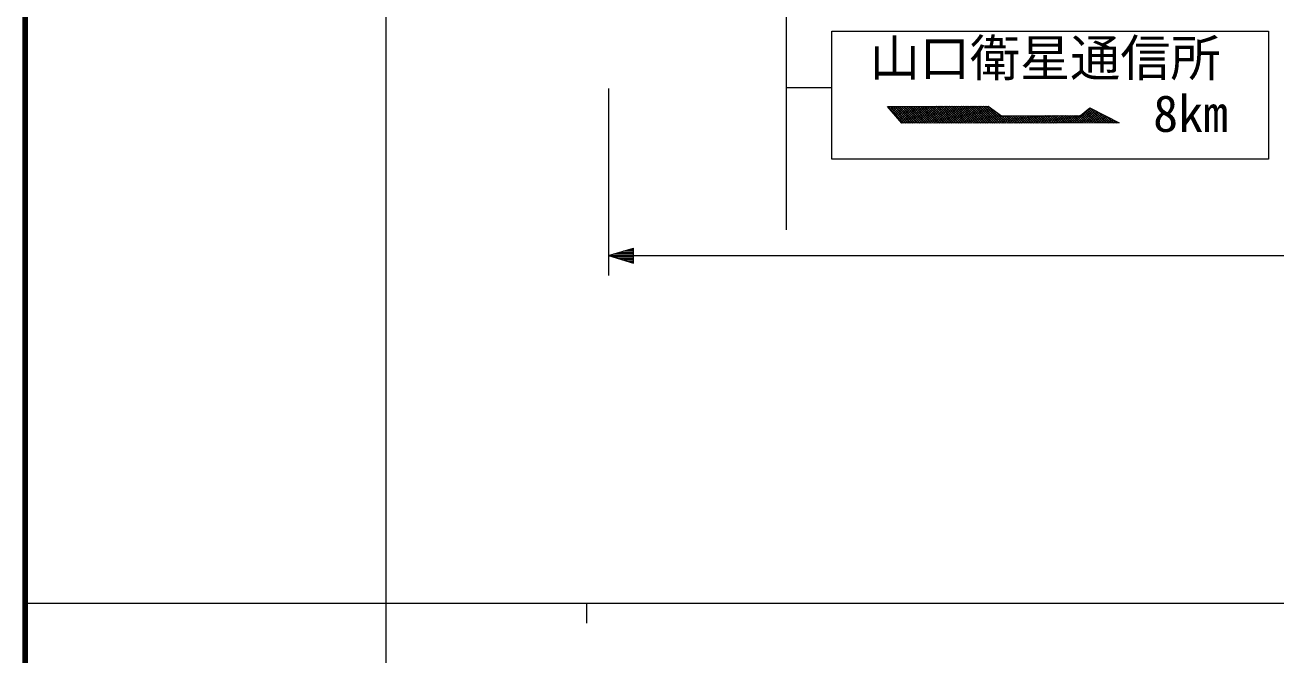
# Model space of a CAD drawing. Units: millimetres, scale not verified. Extents: x 40000 to 680000, y 20000 to 380000.
# Drawn here: x 40000 to 102399, y 202409 to 233856 of the extents above; entities that cross this region are included whole.
import ezdxf
from ezdxf.enums import TextEntityAlignment as Align

# ---------------------------------------------------------------- set-up
doc = ezdxf.new("R2010")
doc.units = ezdxf.units.MM
doc.header["$LTSCALE"] = 1000
for name, color, linetype, lineweight in [('M-STR-HTXT', 7, 'Continuous', 13), ('M-STR-STRC', 7, 'Continuous', 13), ('M-TTL', 2, 'Continuous', 140), ('M-TTL-BAND', 7, 'Continuous', 13)]:
    doc.layers.add(name, color=color, linetype=linetype, lineweight=lineweight)
doc.styles.add('ＭＳ ゴシック', font='')
doc.styles.get('ＭＳ ゴシック').set_extended_font_data('MS Gothic')

msp = doc.modelspace()

# ---------------------------------------------------------------- linework, layer by layer
at = {"layer": 'M-STR-HTXT'}
for p, q in [((69107, 230683), (69107, 221347)), ((69107, 222347), (70357, 222722)), ((69107, 222347), (70357, 221972)), ((69107, 222347), (70357, 222347)), ((70357, 222422), (69357, 222422)), ((70357, 222272), (69357, 222272)), ((69607, 222497), (70357, 222497)), ((69607, 222197), (70357, 222197)), ((70357, 222572), (69857, 222572)), ((70107, 222647), (70357, 222647)), ((70357, 221972), (70357, 222722)), ((70357, 222347), (283392, 222347)), ((70357, 222122), (69857, 222122)), ((70107, 222047), (70357, 222047))]:
    msp.add_line(p, q, dxfattribs=at)
at = {"layer": 'M-STR-STRC'}
for p, q in [((77972, 249086), (77972, 223624)), ((80246, 227153), (80246, 233543)), ((80246, 233543), (102024, 233543)), ((102024, 233543), (102024, 227153)), ((77972, 230731), (80246, 230731)), ((83044, 229754), (83074, 229781)), ((83061, 229781), (83840, 228953)), ((83098, 229691), (83195, 229782)), ((83153, 229628), (83317, 229783)), ((83174, 229782), (83953, 228953)), ((83207, 229566), (83439, 229784)), ((83261, 229503), (83560, 229784)), ((83287, 229783), (84067, 228953)), ((83315, 229441), (83682, 229785)), ((83370, 229378), (83803, 229786)), ((83400, 229783), (84180, 228953)), ((83424, 229315), (83925, 229787)), ((83478, 229253), (84047, 229787)), ((83513, 229784), (84294, 228954)), ((83533, 229190), (84168, 229788)), ((83587, 229128), (84290, 229789)), ((83626, 229785), (84407, 228954)), ((83641, 229065), (84412, 229789)), ((83695, 229002), (84533, 229790)), ((83739, 229785), (84521, 228954)), ((83764, 228953), (84655, 229791)), ((83852, 229786), (84634, 228954)), ((83885, 228953), (84776, 229792)), ((83965, 229787), (84748, 228954)), ((84006, 228953), (84898, 229792)), ((84078, 229787), (84861, 228954)), ((84127, 228953), (85020, 229793)), ((84191, 229788), (84975, 228955)), ((84248, 228954), (85141, 229794)), ((84304, 229789), (85088, 228955)), ((84369, 228954), (85263, 229795)), ((84417, 229790), (85202, 228955)), ((84490, 228954), (85385, 229795)), ((84530, 229790), (85315, 228955)), ((84611, 228954), (85506, 229796)), ((84643, 229791), (85429, 228955)), ((84732, 228954), (85628, 229797)), ((84756, 229792), (85542, 228955)), ((84853, 228954), (85750, 229797)), ((84869, 229792), (85656, 228955)), ((84974, 228955), (85871, 229798)), ((84982, 229793), (85769, 228956)), ((85095, 228955), (85993, 229799)), ((85095, 229794), (85883, 228956)), ((85208, 229794), (85996, 228956)), ((85216, 228955), (86114, 229800)), ((85321, 229795), (86110, 228956)), ((85337, 228955), (86236, 229800)), ((85434, 229796), (86223, 228956)), ((85458, 228955), (86358, 229801)), ((85547, 229796), (86337, 228956)), ((85579, 228955), (86479, 229802)), ((85660, 229797), (86450, 228957)), ((85700, 228956), (86601, 229803)), ((85773, 229798), (86564, 228957)), ((85821, 228956), (86723, 229803)), ((85886, 229798), (86677, 228957)), ((85942, 228956), (86844, 229804)), ((85999, 229799), (86791, 228957)), ((86063, 228956), (86966, 229805)), ((86112, 229800), (86904, 228957)), ((86184, 228956), (87087, 229805)), ((86225, 229800), (87018, 228957)), ((86305, 228956), (87209, 229806)), ((86338, 229801), (87131, 228957)), ((86426, 228957), (87331, 229807)), ((86451, 229802), (87245, 228958)), ((86547, 228957), (87452, 229808)), ((86564, 229802), (87358, 228958)), ((86668, 228957), (87574, 229808)), ((86677, 229803), (87472, 228958)), ((86789, 228957), (87696, 229809)), ((86790, 229804), (87585, 228958)), ((86903, 229804), (87699, 228958)), ((86910, 228957), (87817, 229810)), ((87016, 229805), (87812, 228958)), ((87031, 228957), (87939, 229811)), ((87129, 229806), (87925, 228959)), ((87153, 228958), (88055, 229806)), ((87242, 229806), (88039, 228959)), ((87274, 228958), (88122, 229756)), ((87355, 229807), (88152, 228959)), ((87395, 228958), (88189, 229705)), ((87468, 229808), (88266, 228959)), ((87516, 228958), (88256, 229655)), ((87581, 229808), (88379, 228959)), ((87694, 229809), (88493, 228959)), ((87807, 229810), (88606, 228960)), ((87920, 229810), (88720, 228960)), ((88033, 229811), (88833, 228960)), ((92357, 228965), (93145, 229706)), ((92478, 228965), (93223, 229665)), ((93047, 229675), (93714, 228967)), ((93121, 229718), (93827, 228967)), ((87637, 228958), (88323, 229604)), ((87758, 228958), (88391, 229553)), ((87879, 228959), (88458, 229503)), ((88000, 228959), (88525, 229452)), ((88121, 228959), (88592, 229402)), ((88242, 228959), (88659, 229351)), ((88363, 228959), (88742, 229316)), ((88385, 229558), (88947, 228960)), ((88484, 228959), (88864, 229316)), ((88605, 228960), (88985, 229317)), ((88726, 228960), (89107, 229318)), ((88726, 229316), (89060, 228960)), ((88839, 229316), (89174, 228960)), ((88847, 228960), (89229, 229319)), ((88952, 229317), (89287, 228960)), ((88968, 228960), (89351, 229320)), ((89065, 229318), (89401, 228961)), ((89089, 228960), (89472, 229321)), ((89178, 229319), (89514, 228961)), ((89210, 228960), (89594, 229321)), ((89291, 229319), (89628, 228961)), ((89331, 228961), (89716, 229322)), ((89404, 229320), (89741, 228961)), ((89452, 228961), (89837, 229323)), ((89517, 229321), (89855, 228961)), ((89573, 228961), (89959, 229324)), ((89630, 229322), (89968, 228961)), ((89694, 228961), (90081, 229325)), ((89743, 229322), (90082, 228962)), ((89815, 228961), (90203, 229325)), ((89856, 229323), (90195, 228962)), ((89936, 228961), (90324, 229326)), ((89969, 229324), (90309, 228962)), ((90057, 228962), (90446, 229327)), ((90081, 229325), (90422, 228962)), ((90178, 228962), (90568, 229328)), ((90194, 229325), (90536, 228962)), ((90299, 228962), (90689, 229329)), ((90307, 229326), (90649, 228962)), ((90420, 228962), (90811, 229329)), ((90420, 229327), (90763, 228962)), ((90533, 229328), (90876, 228963)), ((90541, 228962), (90933, 229330)), ((90646, 229328), (90990, 228963)), ((90662, 228962), (91055, 229331)), ((90759, 229329), (91103, 228963)), ((90784, 228963), (91176, 229332)), ((90872, 229330), (91217, 228963)), ((90905, 228963), (91298, 229333)), ((90985, 229331), (91330, 228963)), ((91026, 228963), (91420, 229333)), ((91098, 229331), (91444, 228963)), ((91147, 228963), (91541, 229334)), ((91211, 229332), (91557, 228964)), ((91268, 228963), (91663, 229335)), ((91324, 229333), (91671, 228964)), ((91389, 228963), (91785, 229336)), ((91437, 229334), (91784, 228964)), ((91510, 228964), (91907, 229337)), ((91550, 229334), (91898, 228964)), ((91631, 228964), (92028, 229337)), ((91663, 229335), (92011, 228964)), ((91752, 228964), (92150, 229338)), ((91776, 229336), (92125, 228964)), ((91873, 228964), (92272, 229339)), ((91888, 229337), (92238, 228965)), ((91994, 228964), (92394, 229340)), ((92001, 229337), (92352, 228965)), ((92114, 229338), (92465, 228965)), ((92115, 228964), (92515, 229341)), ((92227, 229339), (92579, 228965)), ((92236, 228965), (92637, 229342)), ((92340, 229340), (92692, 228965)), ((92453, 229340), (92806, 228965)), ((92566, 229341), (92919, 228965)), ((92599, 228965), (93301, 229625)), ((92669, 229353), (93033, 228966)), ((92720, 228965), (93379, 229585)), ((92732, 229407), (93146, 228966)), ((92795, 229460), (93260, 228966)), ((92841, 228965), (93457, 229544)), ((92858, 229514), (93373, 228966)), ((92921, 229568), (93487, 228966)), ((92962, 228966), (93535, 229504)), ((92984, 229621), (93600, 228966)), ((93083, 228966), (93613, 229464)), ((93204, 228966), (93691, 229423)), ((93325, 228966), (93769, 229383)), ((93342, 229604), (93941, 228967)), ((93446, 228966), (93847, 229343)), ((93563, 229490), (94054, 228967)), ((93567, 228966), (93925, 229303)), ((93688, 228967), (94003, 229262)), ((93784, 229376), (94168, 228967)), ((93809, 228967), (94081, 229222)), ((93930, 228967), (94159, 229182)), ((94005, 229261), (94281, 228967)), ((94051, 228967), (94237, 229141)), ((94172, 228967), (94315, 229101)), ((94226, 229147), (94395, 228967)), ((94294, 228967), (94393, 229061)), ((94415, 228967), (94471, 229020)), ((94447, 229033), (94508, 228968)), ((94536, 228968), (94549, 228980)), ((102024, 227153), (80246, 227153))]:
    msp.add_line(p, q, dxfattribs=at)
msp.add_lwpolyline([(88049, 229811), (88706, 229315), (92656, 229342), (93107, 229725), (94573, 228968), (83738, 228953), (83020, 229781)], close=True, dxfattribs=at)
at = {"layer": 'M-TTL'}
msp.add_line((40000, 380000), (40000, 20000), dxfattribs=at)
at = {"layer": 'M-TTL-BAND'}
for p, q in [((58000, 370000), (58000, 20000)), ((40000, 205000), (579000, 205000)), ((68000, 205000), (68000, 204000))]:
    msp.add_line(p, q, dxfattribs=at)

# ---------------------------------------------------------------- texts
at = {"layer": 'M-STR-STRC', "style": 'ＭＳ ゴシック'}
for s, p in [('山口衛星通信所', (90883, 230745)), ('8km', (98142, 227972))]:
    msp.add_text(s, height=1833, dxfattribs=at).set_placement(p, align=Align.BOTTOM_CENTER)

doc.saveas('drawing.dxf')
